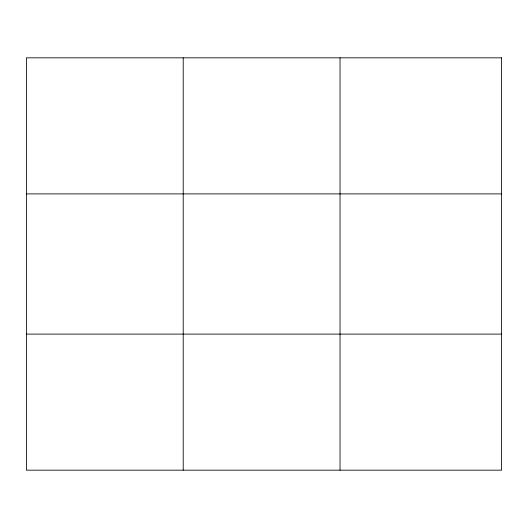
<?xml version="1.0" encoding="UTF-8"?>
<svg xmlns="http://www.w3.org/2000/svg" width="528" height="528" viewBox="0 0 528 528"><rect width="100%" height="100%" fill="white"/><g stroke="black" fill="none" stroke-linecap="round" stroke-linejoin="round"><path stroke-width="0.79" d="M183.216 470.164L183.216 57.836M340.032 470.164L340.032 57.836M26.4 193.901L501.6 193.901M26.4 334.099L501.6 334.099M501.6 57.836L501.6 470.164L26.4 470.164L26.4 57.836L501.6 57.836"/></g></svg>
